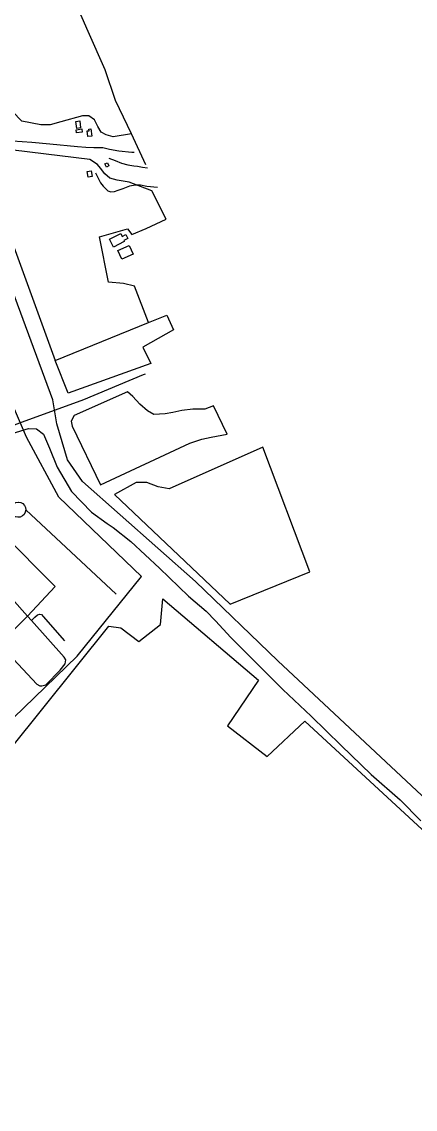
# Model space of a CAD drawing. Header units: metres. Extents: x 11276530 to 11306586, y 355867 to 367650.
# Drawn here: x 11295488 to 11296158, y 360342 to 362193 of the extents above; entities that cross this region are included whole.
import ezdxf

# ---------------------------------------------------------------- set-up
doc = ezdxf.new("R2010")
doc.units = ezdxf.units.M
for name, color, linetype in [('BUILDING', 8, 'Continuous'), ('HIGHWAY_PRIMARY', 2, 'Continuous'), ('HIGHWAY_RESIDENTIAL', 7, 'Continuous'), ('HIGHWAY_SERVICE', 8, 'Continuous'), ('HIGHWAY_TRUNK', 1, 'Continuous'), ('LANDUSE', 2, 'Continuous'), ('WATERWAY_DRAIN', 4, 'Continuous'), ('WATERWAY_RIVER', 5, 'Continuous')]:
    doc.layers.add(name, color=color, linetype=linetype)

msp = doc.modelspace()

# ---------------------------------------------------------------- linework, layer by layer
at = {"layer": 'BUILDING'}
for points in [[(11295580, 362023.5), (11295586.3, 362024.3), (11295587.9, 362012.4), (11295581.5, 362011.6), (11295580, 362023.5)], [(11295580.2, 362009.3), (11295589.7, 362010.6), (11295590.4, 362005.3), (11295580.8, 362004.1), (11295580.2, 362009.3)], [(11295598.8, 362007.3), (11295602.3, 362007.7), (11295602, 362010.2), (11295605.5, 362010.7), (11295607.1, 361998.3), (11295600.1, 361997.5), (11295598.8, 362007.3)], [(11295599.1, 361938), (11295605.6, 361939.3), (11295607.6, 361929.9), (11295601, 361928.5), (11295599.1, 361938)], [(11295629.4, 361951.1), (11295633.5, 361953.2), (11295636.2, 361947.8), (11295632, 361945.8), (11295629.4, 361951.1)], [(11295637.2, 361822.9), (11295656.2, 361832.6), (11295658.7, 361827.8), (11295664.7, 361830.9), (11295668, 361824.3), (11295661.2, 361820.9), (11295662.3, 361818.8), (11295644, 361809.5), (11295637.2, 361822.9)], [(11295651.4, 361803.5), (11295670.4, 361812.2), (11295677.1, 361797.7), (11295658.2, 361788.9), (11295651.4, 361803.5)]]:
    msp.add_lwpolyline(points, close=True, dxfattribs=at)
at = {"layer": 'HIGHWAY_PRIMARY'}
for points in [[(11295697.9, 361593.1), (11295694.6, 361592), (11295592.6, 361549.7)], [(11295592.6, 361549.7), (11295488.4, 361511.5)], [(11295488.4, 361511.5), (11295400.9, 361479.4), (11295383.7, 361471.7), (11295248.1, 361410.7), (11295219.1, 361395.3), (11295102.4, 361332.8)]]:
    msp.add_lwpolyline(points, dxfattribs=at)
at = {"layer": 'HIGHWAY_RESIDENTIAL'}
for points in [[(11295473.4, 361352.3), (11295470.6, 361355.3), (11295468.9, 361359), (11295468.4, 361363), (11295469.2, 361367), (11295471.2, 361370.6), (11295474.1, 361373.3), (11295477.8, 361375), (11295481.7, 361375.5), (11295481.9, 361375.5), (11295485.9, 361374.8), (11295489.4, 361372.8), (11295492.2, 361369.8), (11295493.9, 361366.1), (11295494.4, 361362.1), (11295493.6, 361358.1), (11295491.6, 361354.5), (11295488.7, 361351.8), (11295485, 361350), (11295480.9, 361349.6), (11295476.9, 361350.3), (11295473.4, 361352.3)], [(11295494.4, 361362.1), (11295648.5, 361218.6)], [(11295453.7, 361323.3), (11295544.6, 361231.9)], [(11295416.7, 361271.6), (11295497.4, 361181.5)], [(11295369.7, 361218.7), (11295449.3, 361133.7), (11295513.2, 361065.5)], [(11295367.9, 361061.2), (11295410.1, 361098.6), (11295449.3, 361133.7), (11295497.4, 361181.5)], [(11295497.4, 361181.5), (11295504.1, 361174.1), (11295559.9, 361111.7)], [(11295504.1, 361174.1), (11295509.9, 361179.4), (11295514.4, 361183.5), (11295518.6, 361184.4), (11295521.1, 361183.9), (11295524, 361180.8), (11295560.7, 361139.4)]]:
    msp.add_lwpolyline(points, dxfattribs=at)
at = {"layer": 'HIGHWAY_SERVICE'}
for points in [[(11295674.5, 362002.2), (11295643.5, 361997.4), (11295631.6, 362000.4), (11295622.7, 362004.9), (11295617.1, 362015), (11295611.8, 362026.1), (11295601.6, 362032.8), (11295591.3, 362033.2), (11295554.3, 362022.9), (11295536.3, 362017.6), (11295520.1, 362017.9), (11295487.7, 362023.8), (11295472, 362040.2), (11295460.2, 362048.6), (11295450.4, 362050.9), (11295436.6, 362046.2), (11295423.7, 362046.1), (11295414.7, 362053.2), (11295410.9, 362062.1)], [(11295636.2, 361961), (11295646.7, 361957.1), (11295657.7, 361952.3), (11295668.2, 361949.3), (11295678.6, 361948.1), (11295684.9, 361947.2), (11295693.2, 361945.4), (11295701.5, 361944.2)], [(11295613.4, 361935.7), (11295621.6, 361918.7), (11295626.2, 361913.2), (11295630, 361909.2), (11295634.3, 361905.3), (11295639.5, 361903.6), (11295645.5, 361903.9), (11295651.9, 361906.5), (11295660.4, 361909.5), (11295671.9, 361913.8), (11295680.7, 361915.7), (11295689.7, 361915.7), (11295700.6, 361913.5), (11295718.5, 361911.3)], [(11295448.4, 361485.6), (11295499.1, 361500.6), (11295512.9, 361500), (11295524.8, 361491), (11295535, 361467.1), (11295548.1, 361434.9), (11295572.6, 361393.2), (11295606.6, 361358), (11295632.9, 361338.9), (11295643.4, 361332), (11295673.2, 361308.6), (11295721.9, 361263.2), (11295771.5, 361215.5), (11295801.6, 361189.9), (11295817.7, 361173.1), (11295843.4, 361145), (11295891.2, 361097.3), (11295932.1, 361056.4), (11295980.5, 361011), (11296031.2, 360961.1), (11296082.6, 360911.5), (11296132.1, 360868.8), (11296167.1, 360832.9)], [(11295497.4, 361181.5), (11295544.6, 361231.9)], [(11295513.2, 361065.5), (11295518.4, 361062.7), (11295521.9, 361062.4), (11295528.9, 361064.3), (11295552.8, 361089.3), (11295561.4, 361100.3), (11295562.9, 361107), (11295559.9, 361111.7)]]:
    msp.add_lwpolyline(points, dxfattribs=at)
at = {"layer": 'HIGHWAY_TRUNK'}
msp.add_lwpolyline([(11295698.9, 361949.4), (11295674.5, 362002.2), (11295647.5, 362059.3), (11295629.5, 362111.2), (11295600.7, 362176.8), (11295580.2, 362223.3)], dxfattribs=at)
at = {"layer": 'LANDUSE'}
for points in [[(11294720.3, 360081.7), (11294966.1, 360373.1), (11295221.8, 360692), (11295253.6, 360763.4), (11295271.1, 360821.5), (11295293.4, 360855.7), (11295348.2, 360904.6), (11295400.6, 360937.8), (11295582.1, 361113.2), (11295691.5, 361248.7), (11295551, 361383.8), (11295495.9, 361485.7), (11295303.1, 361934.1), (11295196, 362192.4), (11295147.8, 362249.4)], [(11294732.1, 360086.6), (11295049.3, 360440.3), (11295216.5, 360660.6), (11295317.6, 360770.7), (11295341.9, 360810.7), (11295374.6, 360858.7), (11295410.5, 360883.8), (11295635.8, 361164.1), (11295656.1, 361161.3), (11295686.8, 361138.3), (11295723.7, 361167.1), (11295727.7, 361210.6), (11295890.6, 361072.2), (11295838.1, 360994.7), (11295905.3, 360942.2), (11295969.8, 361002.5), (11296346.6, 360654.5)]]:
    msp.add_lwpolyline(points, dxfattribs=at)
for points in [[(11295603.7, 361958.6), (11295422.1, 361980.7), (11295412.6, 361978.3), (11295544.3, 361616.4), (11295703.2, 361681.1), (11295679.5, 361743), (11295661, 361747.8), (11295635.3, 361749.6), (11295619.8, 361827.2), (11295667.6, 361840.7), (11295675.3, 361831.1), (11295699.2, 361841.2), (11295733.6, 361857.1), (11295709.1, 361905.1), (11295670.6, 361920.1), (11295650.3, 361923.7), (11295637.7, 361926.9), (11295629.4, 361934.4), (11295621.6, 361944), (11295616.5, 361949.9), (11295603.7, 361958.6)], [(11295734.7, 361693.9), (11295746.1, 361668.5), (11295693.8, 361639.1), (11295707.3, 361611.3), (11295566.7, 361560.9), (11295544.3, 361616.4), (11295703.2, 361681.1), (11295734.7, 361693.9)], [(11295667.9, 361563), (11295576.8, 361523), (11295571.7, 361513.4), (11295573.5, 361504.7), (11295621.6, 361405), (11295773.9, 361475.5), (11295794.2, 361482.7), (11295810.3, 361485.9), (11295837.5, 361491), (11295814.2, 361539.1), (11295799.2, 361533.4), (11295778.9, 361533.7), (11295760.1, 361531.3), (11295744.6, 361528), (11295731.8, 361525.9), (11295712.7, 361524.8), (11295701.9, 361531), (11295688.8, 361542.4), (11295676.8, 361554.9), (11295667.9, 361563)], [(11295898.1, 361468.9), (11295738.6, 361397.9), (11295720.1, 361401.4), (11295700.4, 361408.6), (11295682.5, 361408.6), (11295645.5, 361388.3), (11295842.5, 361201.4), (11295978.1, 361256.9), (11295898.1, 361468.9)]]:
    msp.add_lwpolyline(points, close=True, dxfattribs=at)
at = {"layer": 'WATERWAY_DRAIN'}
msp.add_lwpolyline([(11295679.1, 361970.7), (11295675.2, 361970.5), (11295652.9, 361972.9), (11295637.1, 361975.9), (11295625.9, 361978.3), (11295618.2, 361978.7), (11295610.5, 361978.7), (11295596.8, 361979.2), (11295582.6, 361980.4), (11295535.6, 361984.9), (11295505.1, 361987.3), (11295455.3, 361990.8), (11295433.9, 361993.2), (11295410.6, 361994.5), (11295389.6, 361994.9), (11295374.9, 361996.4)], dxfattribs=at)
at = {"layer": 'WATERWAY_RIVER'}
msp.add_lwpolyline([(11296194.6, 360851.3), (11295923.8, 361105.2), (11295783.6, 361240), (11295591.1, 361410.3), (11295565.6, 361447.4), (11295547.4, 361508.7), (11295540.6, 361549.6), (11295374.9, 361996.4), (11295329.2, 362121.7), (11295287.6, 362233.5), (11295266, 362279.7), (11295229.1, 362309.1), (11295057.6, 362496.5), (11294971.6, 362576.2), (11294819, 362751), (11294539.2, 363059), (11294471.1, 363154.5)], dxfattribs=at)

doc.saveas('drawing.dxf')
